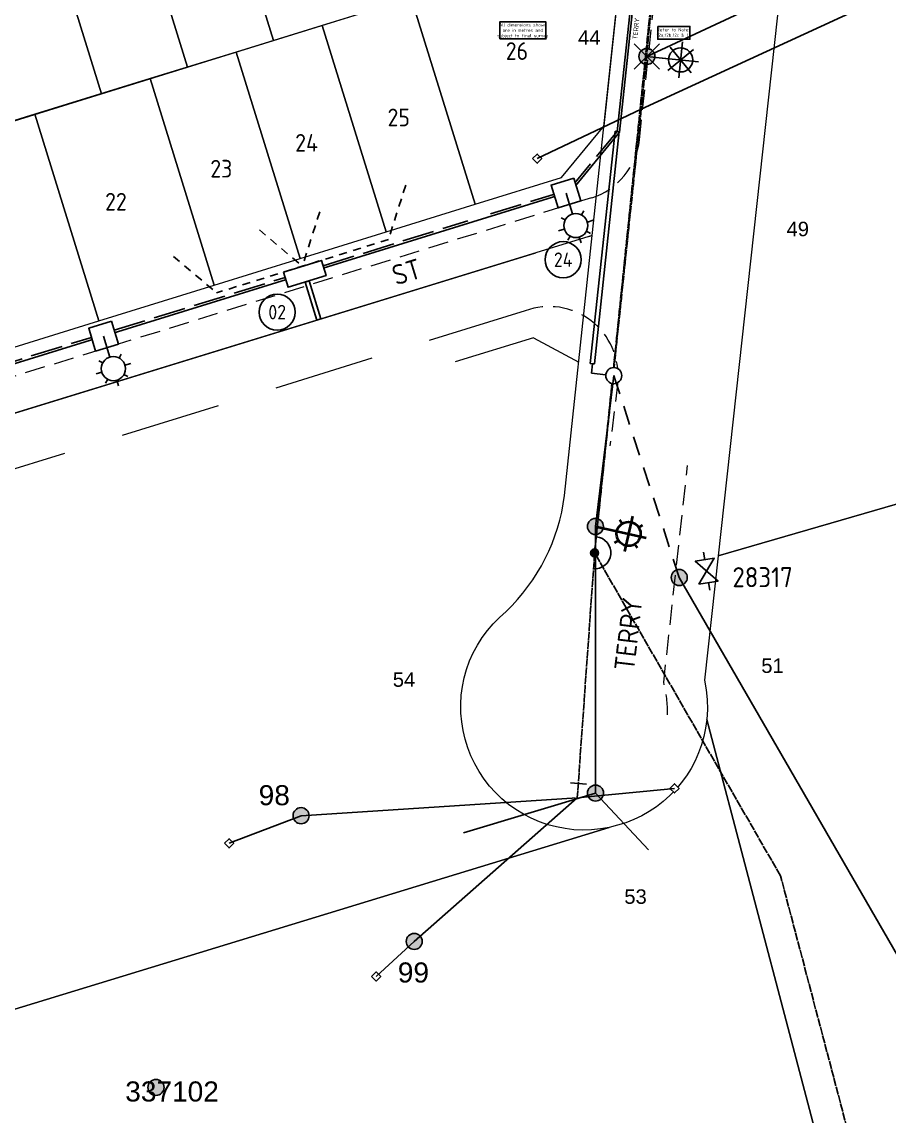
# Model space of a CAD drawing. Header units: metres. Extents: x 305887 to 307188, y 6269913 to 6270847.
# Drawn here: x 306482.4 to 306590.3, y 6270291.2 to 6270427.4 of the extents above; entities that cross this region are included whole.
import ezdxf
from ezdxf.enums import TextEntityAlignment as Align

# ---------------------------------------------------------------- set-up
doc = ezdxf.new("R2010")
doc.units = ezdxf.units.M
for name, pattern in [('Cable Exist OH', [1, 1, 0]), ('Dash', [5, 3, -2]), ('DASHED', [0.75, 0.5, -0.25]), ('IE Trench LV', [6.5, 5, -1.5]), ('IECLDOTA', [1.8, 1, -0.8]), ('IECLROU40', [4, 2.5, -1.5])]:
    doc.linetypes.add(name, pattern=pattern)
doc.layers.get('0').update_dxf_attribs({"color": 6})
for name, color, linetype, lineweight in [('Cadastre Developer_SP_NEW', 2, 'Continuous', 5), ('Cadastre Land Parcels_SP_EXT', 9, 'Continuous', 5), ('Cadastre Road Names_SP_HV_LV_SL_EXT', 9, 'Continuous', 5)]:
    doc.layers.add(name, color=color, linetype=linetype, lineweight=lineweight)
for name, color, linetype in [('Duct_SP_NEW', 2, 'Continuous'), ('EASEMENT', 2, 'Continuous'), ('Equip_HV_EXT', 7, 'Continuous'), ('Equip_SP_HV_EXT', 7, 'Continuous'), ('Equip_SP_SL_EXT', 7, 'Continuous'), ('Equip_SP_SL_NEW', 2, 'Continuous'), ('Mains_HV_EXT', 7, 'Continuous'), ('Mains_LV_EXT', 7, 'Continuous'), ('Mains_LV_NEW_T84', 2, 'Continuous'), ('Mains_SL_EXT', 7, 'Continuous'), ('Notes_SP_NEW', 2, 'Continuous'), ('OH_Details_SP_MISC', 7, 'Continuous'), ('Services_SP_EXT', 7, 'Continuous'), ('Services_SP_NEW_UG', 2, 'Continuous'), ('SupportsOH_SP_TR_HV_LV_SL_EXT', 7, 'Continuous'), ('SupportsOH_SP_TR_HV_LV_SL_NEW', 2, 'Continuous'), ('SupportsUG_SP_LV_EXT', 7, 'Continuous'), ('SupportsUG_SP_LV_NEW', 2, 'Continuous'), ('SupportsUG_SP_LV_SL_NEW', 2, 'Continuous'), ('Trench_SP_NEW', 2, 'Continuous'), ('UG_Details_SP_MISC', 7, 'Continuous')]:
    doc.layers.add(name, color=color, linetype=linetype)
doc.styles.add('iecARIAL', font='arial.ttf', dxfattribs={"height": 2})
doc.styles.add('iecISOCP', font='isocp.shx')
doc.styles.add('ieISOCP', font='isocp.shx')
doc.styles.add('POLE_LABEL', font='arial.ttf')
doc.styles.add('SL_LABEL', font='arial.ttf')
doc.styles.get("Standard").update_dxf_attribs({"font": 'arial.ttf'})
doc.linetypes.add('Cable E OH', pattern='A,9.4,["E",Standard,S=1.7,R=0,X=0,Y=-1],0', length=9.4)
doc.linetypes.add('Cable New UG', pattern='A,7,-0.25,["x",Standard,S=2,R=0,X=0.2,Y=-0.8],-2.1', length=9.35)
doc.linetypes.add('IE Trench HV', pattern='A,7,-0.2,["/",Standard,S=3,R=0,X=0.6,Y=-1.4],-2.5', length=9.7)

# ---------------------------------------------------------------- blocks, each defined once
blk = doc.blocks.new('SL_LANTERN_EXT')
at = {"lineweight": 40}
for p, q in [((-1.46, 5.68), (-1.06, 5.28)), ((0, 1.97), (0, 6.47)), ((1.46, 5.68), (1.06, 5.28)), ((-2.25, 4.22), (2.25, 4.22)), ((-1.46, 2.76), (-1.06, 3.16)), ((1.46, 2.76), (1.06, 3.16)), ((0, 0), (0, 2.72))]:
    blk.add_line(p, q, dxfattribs=at)
blk.add_circle((0, 4.22), 1.5, dxfattribs=at)
at = {"style": 'iecARIAL', "flags": 8}
blk.add_attdef('ASSET_NUM', (1.5, 1.5), '', height=2.5, dxfattribs=at)
for tag, p, height, flags in [('CONSTRUCTED_VOLTAGE', (0.98, -0.65), 0.2, 9), ('CONTROL_TYPE', (0.98, -0.85), 0.2, 9), ('LANTERN_PURPOSE', (0.98, -1.05), 0.2, 9), ('LANTERN_TYPE', (0.98, -1.25), 0.2, 9), ('NO_PHASES', (0.98, -1.45), 0.2, 9), ('LNUMBER', (2.18, -3.25), 2.5, 8), ('OPERATING_VOLTAGE', (0.98, -1.65), 0.2, 9), ('ORIENTATION', (0.98, -1.85), 0.2, 9), ('OWNED_BY', (0.98, -2.05), 0.2, 9), ('STATE', (0.98, -2.25), 0.2, 9), ('USAGE', (0.98, -2.45), 0.2, 9), ('CEXIST', (0.98, -2.65), 0.2, 9), ('CNEW', (0.98, -2.85), 0.2, 9), ('CNUMBER', (0.98, -3.05), 0.2, 9), ('CREMOVE', (0.98, -3.25), 0.2, 9), ('CREPLACE', (0.98, -3.45), 0.2, 9), ('LKINGHEIGHT', (0.98, -3.65), 0.2, 9), ('LBRACKET', (0.98, -3.85), 0.2, 9), ('LBRACKETVOCAB', (0.98, -4.05), 0.2, 9), ('LCATEGORY', (0.98, -4.25), 0.2, 9), ('LCHARGE1', (0.98, -4.45), 0.2, 9), ('LCHARGE1PERCENT', (0.98, -4.65), 0.2, 9), ('LCHARGE2', (0.98, -4.85), 0.2, 9), ('LCHARGE2PERCENT', (0.98, -5.05), 0.2, 9), ('LCHARGE3', (0.98, -5.25), 0.2, 9), ('LCHARGE3PERCENT', (0.98, -5.45), 0.2, 9), ('LEXIST', (0.98, -5.65), 0.2, 9), ('LLAMP', (0.98, -5.85), 0.2, 9), ('LLAMPVOCAB', (0.98, -6.05), 0.2, 9), ('LMAST', (0.98, -6.25), 0.2, 9), ('LMASTVOCAB', (0.98, -6.45), 0.2, 9), ('LNEW', (0.98, -6.65), 0.2, 9), ('LANTNUMBER', (0.98, -6.85), 0.2, 9), ('LOUTREACH', (0.98, -7.25), 0.2, 9), ('LOUTREACHVOCAB', (0.98, -7.45), 0.2, 9), ('LRATECODE', (0.98, -7.65), 0.2, 9), ('LREMOVE', (0.98, -7.85), 0.2, 9), ('LREPLACE', (0.98, -8.05), 0.2, 9), ('LTYPE', (0.98, -8.25), 0.2, 9), ('STREETNAME', (0.98, -9.25), 0.2, 9), ('SUBURB', (0.98, -9.45), 0.2, 1), ('LTYPEVOCAB', (0.98, -8.45), 0.2, 9), ('LEGEND', (0.98, -8.65), 0.2, 9), ('LOCATION', (0.98, -8.85), 0.2, 9), ('NOTES', (0.98, -9.05), 0.2, 9)]:
    blk.add_attdef(tag, p, '', height=height, dxfattribs=dict(flags=flags))
blk = doc.blocks.new('CCP_EXT')
at = {"flags": 9}
for tag, p in [('LEGEND', (0, -1.4)), ('STATE', (0, -1.8)), ('LIFE_SUPPORT', (0, -1.6)), ('NOTES', (0, -2))]:
    blk.add_attdef(tag, text='', height=0.2, dxfattribs=at).set_placement(p, align=Align.MIDDLE_LEFT)
blk.add_wipeout([(0, 0.57), (0.57, 0), (0, -0.57), (-0.57, 0)])
blk.add_lwpolyline([(-0.57, 0), (0, 0.57), (0.57, 0), (0, -0.57), (-0.57, 0)])
at = {"flags": 1}
blk.add_attdef('Z', (0, 0), '', height=0.2, dxfattribs=at)
at = {"flags": 9}
for tag, p in [('CCP_TYPE', (0, 0)), ('CONSTRUCTED_VOLTAGE', (0, -0.2)), ('OPERATING_VOLTAGE', (0, -0.6)), ('ORIENTATION', (0, -0.8)), ('OWNED_BY', (0, -1)), ('NO_PHASES', (0, -0.4)), ('USAGE', (0, -1.2))]:
    blk.add_attdef(tag, text='', height=0.2, dxfattribs=at).set_placement(p, align=Align.MIDDLE_LEFT)
blk = doc.blocks.new('POLE_EXT')
blk.add_hatch(color=256).paths.add_polyline_path([(-1, 0, 1), (1, 0, 1)])
blk.add_lwpolyline([(-1, 0, 1), (1, 0, 1)], format="xyb", close=True)
for tag, height, flags, p in [('pNumber', 2.5, 8, (-17.84, 2.07)), ('OWNED_BY', 0.2, 9, (1.35, -0.4)), ('SPECIAL_USE', 0.2, 9, (1.35, -0.8)), ('STATE', 0.2, 9, (1.35, -1)), ('cLV', 0.2, 9, (1.35, -1.4)), ('PARENT', 0.2, 9, (1.35, -0.6)), ('USAGE', 0.2, 9, (1.35, -1.2)), ('hDepth', 0.2, 9, (1.35, -1.6)), ('hDia', 0.2, 9, (1.35, -1.8)), ('cHV', 0.2, 9, (1.35, -2)), ('LBRACKET', 0.2, 9, (1.35, -2.2)), ('LExisting', 0.2, 9, (1.35, -2.4)), ('LANTNUMBER', 0.2, 9, (1.35, -2.6)), ('LOther', 0.2, 9, (1.35, -2.8)), ('cLinedev', 0.2, 9, (1.35, -3.4)), ('pExisting', 0.2, 9, (1.35, -3.8)), ('LRemove', 0.2, 9, (1.35, -3)), ('LEGEND', 0.2, 9, (1.35, -3.2)), ('LOCATION', 0.2, 9, (1.35, -3.6)), ('PFNUMBER', 0.2, 9, (1.35, -4)), ('pFooting', 0.2, 9, (1.35, -4.4)), ('pNew', 0.2, 9, (1.35, -4.6)), ('pRelocate', 0.2, 9, (1.35, -5)), ('pRemove', 0.2, 9, (1.35, -5.2)), ('pReplace', 0.2, 9, (1.35, -5.4)), ('NEWPFNUMBER', 0.2, 9, (1.35, -4.2)), ('pStay', 0.2, 9, (1.35, -5.6)), ('pType', 0.2, 9, (1.35, -5.8)), ('cspan', 0.2, 9, (1.35, -6)), ('STREETNAME', 0.2, 9, (1.35, -6.2)), ('SUBURB', 0.2, 9, (1.35, -6.4)), ('NOTES', 0.2, 9, (1.35, -6.6)), ('MAINTAINED_BY', 0.2, 9, (1.36, -6.81)), ('OPERATED_BY', 0.2, 9, (1.36, -7.01))]:
    blk.add_attdef(tag, text='', height=height, dxfattribs=dict(flags=flags)).set_placement(p, align=Align.MIDDLE_LEFT)
at = {"style": 'POLE_LABEL'}
for tag, height, flags, p in [('ASSET_NUM', 2.5, 8, (2, 2)), ('STRUCTURE_PLANT_NUMBER', 0.2, 9, (1.35, 0.03)), ('STREET_CODE', 0.2, 9, (1.35, -0.2))]:
    blk.add_attdef(tag, text='', height=height, dxfattribs=dict(at, flags=flags)).set_placement(p, align=Align.MIDDLE_LEFT)
at = {"flags": 1}
blk.add_attdef('Z', (1.35, -7.33), '', height=0.2, dxfattribs=at)
blk = doc.blocks.new('HV_DOF_CLOSED_EXT')
for p, q in [((0, 7.9), (0, 6.94)), ((0, 4.06), (0, 3.1))]:
    blk.add_line(p, q)
blk.add_lwpolyline([(-1.2, 4.06), (1.2, 4.06), (-1.2, 6.94), (1.2, 6.94)], close=True)
for tag, height, flags, p in [('ASSET_NUM', 2.5, 8, (2, 2)), ('STREET_CODE', 0.2, 9, (1.5, 0)), ('ACTUAL_STATUS', 0.2, 9, (1.5, -0.2)), ('CONSTRUCTED_VOLTAGE', 0.2, 9, (1.5, -0.4)), ('OPERATING_VOLTAGE', 0.2, 9, (1.5, -0.8)), ('ORIENTATION', 0.2, 9, (1.5, -1)), ('OWNED_BY', 0.2, 9, (1.5, -1.2)), ('OPERATED_BY', 0.2, 9, (1.5, -1.4)), ('NO_PHASES', 0.2, 9, (1.5, -0.6)), ('STATE', 0.2, 9, (1.5, -1.8)), ('SWITCH_TYPE', 0.2, 9, (1.5, -2)), ('STREETNAME', 0.2, 9, (1.5, -2.8)), ('MAINTAINED_BY', 0.2, 9, (1.5, -1.6)), ('USAGE', 0.2, 9, (1.5, -2.2)), ('LEGEND', 0.2, 9, (1.5, -2.4)), ('LOCATION', 0.2, 9, (1.5, -2.6)), ('SUBURB', 0.2, 9, (1.5, -3)), ('Z', 0.2, 1, (1.5, -3.6)), ('NOTES', 0.2, 9, (1.5, -3.2)), ('LABEL_ALIGNMENT', 0.2, 9, (1.5, -3.4))]:
    blk.add_attdef(tag, text='', height=height, dxfattribs=dict(flags=flags)).set_placement(p, align=Align.MIDDLE_LEFT)
blk = doc.blocks.new('End Shackle_EXT')
at = {"flags": 9}
for tag, p in [('STATE', (0, -1.2)), ('USAGE', (0, -1.4)), ('NOTES', (0, -1.6))]:
    blk.add_attdef(tag, text='', height=0.2, dxfattribs=at).set_placement(p, align=Align.MIDDLE_LEFT)
blk.add_wipeout([(0, 0.25), (1.81, 0.25), (1.82, -0.25), (0, -0.25)])
blk.add_line((1.81, -1), (1.81, 1))
at = {"flags": 1}
blk.add_attdef('Z', (0, 0), '', height=0.2, dxfattribs=at)
at = {"flags": 9}
for tag, p in [('CONNECTOR_TYPE', (0, 0)), ('CONSTRUCTED_VOLTAGE', (0, -0.2)), ('OPERATING_VOLTAGE', (0, -0.6)), ('ORIENTATION', (0, -0.8)), ('OWNED_BY', (0, -1)), ('NO_PHASES', (0, -0.4))]:
    blk.add_attdef(tag, text='', height=0.2, dxfattribs=at).set_placement(p, align=Align.MIDDLE_LEFT)
blk = doc.blocks.new('CONNECTOR_NODE_EXT')
h = blk.add_hatch(color=256)
edge = h.paths.add_edge_path()
edge.add_arc((0, 0), 0.5, 0, 360)
blk.add_circle((0, 0), 0.5)
at = {"flags": 1}
blk.add_attdef('Z', (0, 0), '', height=0.2, dxfattribs=at)
at = {"flags": 9}
for tag, p in [('CONNECTOR_TYPE', (0, 0)), ('CONSTRUCTED_VOLTAGE', (0, -0.2)), ('OPERATING_VOLTAGE', (0, -0.6)), ('ORIENTATION', (0, -0.8)), ('SUBTYPE', (0, -1)), ('NO_PHASES', (0, -0.4)), ('USAGE', (0, -1.2)), ('NOTES', (0, -1.4))]:
    blk.add_attdef(tag, text='', height=0.2, dxfattribs=at).set_placement(p, align=Align.MIDDLE_LEFT)
blk = doc.blocks.new('PILLAR_NEW')
for tag, height, flags, p in [('ASSET_NUM', 2.5, 8, (2, 4)), ('STREET_CODE', 0.2, 9, (1.5, 2))]:
    blk.add_attdef(tag, text='', height=height, dxfattribs=dict(flags=flags)).set_placement(p, align=Align.MIDDLE_LEFT)
blk.add_wipeout([(-2.47, 0.99), (2.47, 0.99), (2.47, -0.99), (-2.47, -0.99)])
at = {"lineweight": -3}
blk.add_lwpolyline([(-2.47, 0.99), (2.47, 0.99), (2.47, -0.99), (-2.47, -0.99)], close=True, dxfattribs=at)
for tag, flags, p in [('OWNED_BY', 9, (1.5, 1.8)), ('OPERATED_BY', 9, (1.5, 1.6)), ('MAINTAINED_BY', 9, (1.5, 1.4)), ('STATE', 9, (1.5, 1.2)), ('SUPPORT_TYPE', 9, (1.5, 1)), ('SUBURB', 9, (1.5, 0.2)), ('STREETNAME', 9, (1.5, 0)), ('USAGE', 9, (1.5, 0.8)), ('LEGEND', 9, (1.5, 0.6)), ('PARENT', 9, (1.5, 0.4)), ('Z', 1, (1.5, -0.6)), ('LOCATION', 9, (1.5, -0.2)), ('NOTES', 9, (1.5, -0.4))]:
    blk.add_attdef(tag, text='', height=0.2, dxfattribs=dict(flags=flags)).set_placement(p, align=Align.MIDDLE_LEFT)
blk = doc.blocks.new('COLUMN_NEW')
for tag, flags, p in [('Z', 1, (1.5, -2.8)), ('NOTES', 9, (1.5, -2.4)), ('LABEL_ALIGNMENT', 9, (1.5, -2.6))]:
    blk.add_attdef(tag, text='', height=0.2, dxfattribs=dict(flags=flags)).set_placement(p, align=Align.MIDDLE_LEFT)
blk.add_wipeout([(-1.485, -1.485), (1.485, -1.485), (1.485, 1.485), (-1.485, 1.485)])
at = {"lineweight": -3}
blk.add_lwpolyline([(-1.485, -1.485), (1.485, -1.485), (1.485, 1.485), (-1.485, 1.485)], close=True, dxfattribs=at)
for tag, height, flags, p in [('ASSET_NUM', 2.5, 8, (2, 2)), ('STREET_CODE', 0.2, 9, (1.5, 0)), ('OWNED_BY', 0.2, 9, (1.5, -0.4)), ('OPERATED_BY', 0.2, 9, (1.5, -0.6)), ('STATE', 0.2, 9, (1.5, -1)), ('COLUMN_TYPE', 0.2, 9, (1.5, -0.2)), ('USAGE', 0.2, 9, (1.5, -1.2)), ('MAINTAINED_BY', 0.2, 9, (1.5, -0.8)), ('LEGEND', 0.2, 9, (1.5, -1.4)), ('SUBURB', 0.2, 9, (1.5, -1.8)), ('STREETNAME', 0.2, 9, (1.5, -2)), ('PARENT', 0.2, 9, (1.5, -1.6)), ('LOCATION', 0.2, 9, (1.5, -2.2))]:
    blk.add_attdef(tag, text='', height=height, dxfattribs=dict(flags=flags)).set_placement(p, align=Align.MIDDLE_LEFT)
at = {"style": 'POLE_LABEL', "flags": 9}
blk.add_attdef('STRUCTURE_PLANT_NUMBER', text='', height=0.2, dxfattribs=at).set_placement((1.5, 0.242), align=Align.MIDDLE_LEFT)
blk = doc.blocks.new('*U21')
for p, q in [((-1.46, 5.68), (-1.06, 5.28)), ((0, 5.72), (0, 6.47)), ((1.46, 5.68), (1.06, 5.28)), ((-2.25, 4.22), (-1.5, 4.22)), ((1.5, 4.22), (2.25, 4.22)), ((-1.46, 2.76), (-1.06, 3.16)), ((1.46, 2.76), (1.06, 3.16)), ((0, 0), (0, 2.72)), ((0, 0), (0, 0))]:
    blk.add_line(p, q)
blk.add_circle((0, 4.22), 1.5)
at = {"style": 'SL_LABEL'}
for tag, height, flags, p in [('ASSET_NUM', 2.5, 8, (2, 2)), ('STREET_CODE', 0.2, 9, (0, -0.2))]:
    blk.add_attdef(tag, text='', height=height, dxfattribs=dict(at, flags=flags)).set_placement(p, align=Align.MIDDLE_LEFT)
for tag, p, flags in [('Z', (0, 0), 1), ('OPERATED_BY', (0, -9.61), 9)]:
    blk.add_attdef(tag, p, '', height=0.2, dxfattribs=dict(flags=flags))
for tag, height, flags, p in [('CONSTRUCTED_VOLTAGE', 0.2, 9, (0, -0.4)), ('CONTROL_TYPE', 0.2, 9, (0, -0.6)), ('OPERATING_VOLTAGE', 0.2, 9, (0, -1.4)), ('LANTERN_PURPOSE', 0.2, 9, (0, -0.8)), ('LANTERN_TYPE', 0.2, 9, (0, -1)), ('NO_PHASES', 0.2, 9, (0, -1.2)), ('ORIENTATION', 0.2, 9, (0, -1.6)), ('OWNED_BY', 0.2, 9, (0, -1.8)), ('STATE', 0.2, 9, (0, -2)), ('CEXIST', 0.2, 9, (0, -2.4)), ('CNEW', 0.2, 9, (0, -2.6)), ('CNUMBER', 0.2, 9, (0, -2.8)), ('USAGE', 0.2, 9, (0, -2.2)), ('LNUMBER', 2.5, 8, (1.2, -2.8)), ('CREMOVE', 0.2, 9, (0, -3)), ('CREPLACE', 0.2, 9, (0, -3.2)), ('LKINGHEIGHT', 0.2, 9, (0, -3.4)), ('LBRACKET', 0.2, 9, (0, -3.6)), ('LBRACKETVOCAB', 0.2, 9, (0, -3.8)), ('LCATEGORY', 0.2, 9, (0, -4)), ('LCHARGE1', 0.2, 9, (0, -4.2)), ('LCHARGE1PERCENT', 0.2, 9, (0, -4.4)), ('LCHARGE2', 0.2, 9, (0, -4.6)), ('LCHARGE2PERCENT', 0.2, 9, (0, -4.8)), ('LCHARGE3', 0.2, 9, (0, -5)), ('LCHARGE3PERCENT', 0.2, 9, (0, -5.2)), ('LEXIST', 0.2, 9, (0, -5.4)), ('LLAMP', 0.2, 9, (0, -5.6)), ('LLAMPVOCAB', 0.2, 9, (0, -5.8)), ('LMAST', 0.2, 9, (0, -6)), ('LMASTVOCAB', 0.2, 9, (0, -6.2)), ('LNEW', 0.2, 9, (0, -6.4)), ('LANTNUMBER', 0.2, 9, (0, -6.6)), ('LOUTREACH', 0.2, 9, (0, -7)), ('LOUTREACHVOCAB', 0.2, 9, (0, -7.2)), ('LRATECODE', 0.2, 9, (0, -7.4)), ('LREMOVE', 0.2, 9, (0, -7.6)), ('LREPLACE', 0.2, 9, (0, -7.8)), ('LTYPE', 0.2, 9, (0, -8)), ('LTYPEVOCAB', 0.2, 9, (0, -8.2)), ('SUBURB', 0.2, 9, (0, -8.6)), ('STREETNAME', 0.2, 9, (0, -8.8)), ('LEGEND', 0.2, 9, (0, -8.4)), ('LOCATION', 0.2, 9, (0, -9)), ('NOTES', 0.2, 9, (0, -9.2)), ('MAINTAINED_BY', 0.2, 9, (0, -9.86))]:
    blk.add_attdef(tag, text='', height=height, dxfattribs=dict(flags=flags)).set_placement(p, align=Align.MIDDLE_LEFT)
blk = doc.blocks.new('POLE_NEW')
for tag, height, flags, p in [('pNumber', 2.5, 8, (-17.84, 2.07)), ('OWNED_BY', 0.2, 9, (1.15, -0.4)), ('SPECIAL_USE', 0.2, 9, (1.15, -0.8)), ('STATE', 0.2, 9, (1.15, -1)), ('cLV', 0.2, 9, (1.15, -1.4)), ('PARENT', 0.2, 9, (1.15, -0.6)), ('USAGE', 0.2, 9, (1.15, -1.2)), ('hDepth', 0.2, 9, (1.15, -1.6)), ('hDia', 0.2, 9, (1.15, -1.8)), ('cHV', 0.2, 9, (1.15, -2)), ('LBRACKET', 0.2, 9, (1.15, -2.2)), ('LExisting', 0.2, 9, (1.15, -2.4)), ('LANTNUMBER', 0.2, 9, (1.15, -2.6)), ('LOther', 0.2, 9, (1.15, -2.8)), ('cLinedev', 0.2, 9, (1.15, -3.4)), ('pExisting', 0.2, 9, (1.15, -3.6)), ('LRemove', 0.2, 9, (1.15, -3)), ('LEGEND', 0.2, 9, (1.15, -3.2)), ('PFNUMBER', 0.2, 9, (1.15, -3.8)), ('NEWPFNUMBER', 0.2, 9, (1.15, -4)), ('pFooting', 0.2, 9, (1.15, -4.2)), ('pNew', 0.2, 9, (1.15, -4.4)), ('pRelocate', 0.2, 9, (1.15, -4.8)), ('pRemove', 0.2, 9, (1.15, -5)), ('pReplace', 0.2, 9, (1.15, -5.2)), ('pStay', 0.2, 9, (1.15, -5.4)), ('pType', 0.2, 9, (1.15, -5.6)), ('cspan', 0.2, 9, (1.15, -5.8)), ('SUBURB', 0.2, 9, (1.15, -6)), ('STREETNAME', 0.2, 9, (1.15, -6.2)), ('OPERATED_BY', 0.2, 9, (1.15, -6.89)), ('LOCATION', 0.2, 9, (1.15, -6.4)), ('NOTES', 0.2, 9, (1.15, -6.6)), ('MAINTAINED_BY', 0.2, 9, (1.15, -7.22))]:
    blk.add_attdef(tag, text='', height=height, dxfattribs=dict(flags=flags)).set_placement(p, align=Align.MIDDLE_LEFT)
at = {"style": 'POLE_LABEL'}
for tag, height, flags, p in [('ASSET_NUM', 2.5, 8, (2, 2)), ('STRUCTURE_PLANT_NUMBER', 0.2, 9, (1.15, 0.09)), ('STREET_CODE', 0.2, 9, (1.15, -0.2))]:
    blk.add_attdef(tag, text='', height=height, dxfattribs=dict(at, flags=flags)).set_placement(p, align=Align.MIDDLE_LEFT)
at = {"flags": 1}
blk.add_attdef('Z', (1.15, -7.59), '', height=0.2, dxfattribs=at)
blk.add_wipeout([(0.07, 1), (-0.06, 1), (-0.18, 0.98), (-0.3, 0.95), (-0.42, 0.91), (-0.53, 0.85), (-0.63, 0.77), (-0.73, 0.69), (-0.81, 0.59), (-0.87, 0.49), (-0.93, 0.37), (-0.97, 0.25), (-0.99, 0.13), (-1, 0.01), (-0.99, -0.12), (-0.97, -0.24), (-0.93, -0.36), (-0.88, -0.48), (-0.81, -0.58), (-0.73, -0.68), (-0.64, -0.77), (-0.54, -0.84), (-0.43, -0.9), (-0.31, -0.95), (-0.19, -0.98), (-0.07, -1), (0.06, -1), (0.18, -0.98), (0.3, -0.95), (0.42, -0.91), (0.53, -0.85), (0.63, -0.77), (0.73, -0.69), (0.81, -0.59), (0.87, -0.49), (0.93, -0.37), (0.97, -0.25), (0.99, -0.13), (1, -0.01), (0.99, 0.12), (0.97, 0.24), (0.93, 0.36), (0.88, 0.48), (0.81, 0.58), (0.73, 0.68), (0.64, 0.77), (0.54, 0.84), (0.43, 0.9), (0.31, 0.95), (0.19, 0.98)])
at = {"lineweight": -3}
blk.add_lwpolyline([(-1, 0, 1), (1, 0, 1)], format="xyb", close=True, dxfattribs=at)
blk = doc.blocks.new('DUCT_INDICATOR')
blk.add_circle((0, 0), 2.25)
blk.add_attdef('CODE', text='', height=1.8).set_placement((0, 0), align=Align.MIDDLE_CENTER)
at = {"flags": 1}
blk.add_attdef('Z', (0, 0), '', height=0.2, dxfattribs=at)
blk = doc.blocks.new('POLE_DEL')
h = blk.add_hatch(color=256)
edge = h.paths.add_edge_path()
edge.add_arc((0, 0), 1, 180, 360)
edge.add_arc((0, 0), 1, 0, 180)
for p, q in [((-1.58, 1.58), (1.58, -1.58)), ((-1.58, -1.58), (1.58, 1.58))]:
    blk.add_line(p, q)
blk.add_lwpolyline([(-1, 0, 1), (1, 0, 1)], format="xyb", close=True)
for tag, height, flags, p in [('pNumber', 2.5, 8, (0, 2.07)), ('OWNED_BY', 0.2, 9, (0, -0.4)), ('SPECIAL_USE', 0.2, 9, (0, -0.6)), ('STATE', 0.2, 9, (0, -0.8)), ('cLV', 0.2, 9, (0, -1.2)), ('USAGE', 0.2, 9, (0, -1)), ('hDepth', 0.2, 9, (0, -1.4)), ('cHV', 0.2, 9, (0, -1.8)), ('hDia', 0.2, 9, (0, -1.6)), ('LBRACKET', 0.2, 9, (0, -2)), ('LExisting', 0.2, 9, (0, -2.2)), ('LANTNUMBER', 0.2, 9, (0, -2.4)), ('LOther', 0.2, 9, (0, -2.6)), ('LRemove', 0.2, 9, (0, -2.8)), ('cLinedev', 0.2, 9, (0, -3.2)), ('LEGEND', 0.2, 9, (0, -3)), ('pExisting', 0.2, 9, (0, -3.4)), ('PFNUMBER', 0.2, 9, (0, -3.6)), ('NEWPFNUMBER', 0.2, 9, (0, -3.8)), ('pFooting', 0.2, 9, (0, -4)), ('pNew', 0.2, 9, (0, -4.2)), ('pRelocate', 0.2, 9, (0, -4.6)), ('pRemove', 0.2, 9, (0, -4.8)), ('pReplace', 0.2, 9, (0, -5)), ('pStay', 0.2, 9, (0, -5.2)), ('pType', 0.2, 9, (0, -5.4)), ('cspan', 0.2, 9, (0, -5.6)), ('SUBURB', 0.2, 9, (0, -5.8)), ('STREETNAME', 0.2, 9, (0, -6)), ('LOCATION', 0.2, 9, (0, -6.2)), ('NOTES', 0.2, 9, (0, -6.4))]:
    blk.add_attdef(tag, text='', height=height, dxfattribs=dict(flags=flags)).set_placement(p, align=Align.MIDDLE_LEFT)
at = {"flags": 1}
blk.add_attdef('Z', (0, 0), '', height=0.2, dxfattribs=at)
at = {"style": 'POLE_LABEL', "flags": 9}
blk.add_attdef('STREET_CODE', text='', height=0.2, dxfattribs=at).set_placement((0, -0.2), align=Align.MIDDLE_LEFT)
blk = doc.blocks.new('SL_LANTERN_DEL')
for p, q in [((1.46, 2.76), (-1.46, 5.68)), ((-1.46, 2.76), (1.46, 5.68)), ((0, 1.97), (0, 6.47)), ((-2.25, 4.22), (2.25, 4.22)), ((0, 0), (0, 2.72)), ((0, 0), (0, 0))]:
    blk.add_line(p, q)
blk.add_circle((0, 4.22), 1.5)
at = {"style": 'iecARIAL', "flags": 8}
blk.add_attdef('ASSET_NUM', (1.5, 1.5), '', height=2.5, dxfattribs=at)
for tag, p, height, flags in [('CONSTRUCTED_VOLTAGE', (0, -0.2), 0.2, 9), ('CONTROL_TYPE', (0, -0.4), 0.2, 9), ('OPERATING_VOLTAGE', (0, -1.2), 0.2, 9), ('ORIENTATION', (0, -1.4), 0.2, 9), ('LANTERN_PURPOSE', (0, -0.6), 0.2, 9), ('LANTERN_TYPE', (0, -0.8), 0.2, 9), ('NO_PHASES', (0, -1), 0.2, 9), ('LNUMBER', (1.2, -2.8), 2.5, 8), ('OWNED_BY', (0, -1.6), 0.2, 9), ('STATE', (0, -1.8), 0.2, 9), ('CEXIST', (0, -2.2), 0.2, 9), ('CNEW', (0, -2.4), 0.2, 9), ('CNUMBER', (0, -2.6), 0.2, 9), ('CREMOVE', (0, -2.8), 0.2, 9), ('USAGE', (0, -2), 0.2, 9), ('CREPLACE', (0, -3), 0.2, 9), ('LKINGHEIGHT', (0, -3.2), 0.2, 9), ('LBRACKET', (0, -3.4), 0.2, 9), ('LBRACKETVOCAB', (0, -3.6), 0.2, 9), ('LCATEGORY', (0, -3.8), 0.2, 9), ('LCHARGE1', (0, -4), 0.2, 9), ('LCHARGE1PERCENT', (0, -4.2), 0.2, 9), ('LCHARGE2', (0, -4.4), 0.2, 9), ('LCHARGE2PERCENT', (0, -4.6), 0.2, 9), ('LCHARGE3', (0, -4.8), 0.2, 9), ('LCHARGE3PERCENT', (0, -5), 0.2, 9), ('LEXIST', (0, -5.2), 0.2, 9), ('LLAMP', (0, -5.4), 0.2, 9), ('LLAMPVOCAB', (0, -5.6), 0.2, 9), ('LMAST', (0, -5.8), 0.2, 9), ('LMASTVOCAB', (0, -6), 0.2, 9), ('LNEW', (0, -6.2), 0.2, 9), ('LANTNUMBER', (0, -6.4), 0.2, 9), ('LOUTREACH', (0, -6.8), 0.2, 9), ('LOUTREACHVOCAB', (0, -7), 0.2, 9), ('LRATECODE', (0, -7.2), 0.2, 9), ('LREMOVE', (0, -7.4), 0.2, 9), ('LREPLACE', (0, -7.6), 0.2, 9), ('LTYPE', (0, -7.8), 0.2, 9), ('LTYPEVOCAB', (0, -8), 0.2, 9), ('LEGEND', (0, -8.2), 0.2, 9), ('STREETNAME', (0, -8.8), 0.2, 9), ('SUBURB', (0, -9), 0.2, 1), ('LOCATION', (0, -8.4), 0.2, 9), ('NOTES', (0, -8.6), 0.2, 9)]:
    blk.add_attdef(tag, p, '', height=height, dxfattribs=dict(flags=flags))

msp = doc.modelspace()

# ---------------------------------------------------------------- linework, layer by layer
at = {"layer": 'Cadastre Developer_SP_NEW', "color": 3, "flags": 128}
for points in [[(306524.37, 6270428.4), (306516.33, 6270454.38), (306505.63, 6270451.07), (306513.67, 6270425.09), (306524.37, 6270428.4)], [(306513.67, 6270425.09), (306505.63, 6270451.07), (306494.93, 6270447.76), (306502.97, 6270421.78), (306513.67, 6270425.09)], [(306502.97, 6270421.78), (306494.93, 6270447.76), (306484.23, 6270444.45), (306492.27, 6270418.46), (306502.97, 6270421.78)], [(306492.27, 6270418.46), (306484.23, 6270444.45), (306469.9, 6270440.02), (306477.94, 6270414.03), (306492.27, 6270418.46)], [(306538.77, 6270404.7), (306530.82, 6270430.39), (306519.74, 6270426.96), (306527.69, 6270401.27), (306538.77, 6270404.7)], [(306509.04, 6270423.65), (306516.99, 6270397.96), (306527.69, 6270401.27), (306519.74, 6270426.96), (306509.04, 6270423.65)], [(306506.29, 6270394.65), (306516.99, 6270397.96), (306509.04, 6270423.65), (306498.34, 6270420.34), (306506.29, 6270394.65)], [(306506.29, 6270394.65), (306498.34, 6270420.34), (306484.01, 6270415.91), (306491.96, 6270390.21), (306506.29, 6270394.65)], [(306477.63, 6270385.78), (306491.96, 6270390.21), (306484.01, 6270415.91), (306469.68, 6270411.47), (306477.63, 6270385.78)]]:
    msp.add_lwpolyline(points, dxfattribs=at)
at = {"layer": 'Cadastre Land Parcels_SP_EXT', "linetype": 'Continuous'}
for points in [[(306886.86, 6270453.22), (306864.89, 6270482.55), (306840.98, 6270514.4), (306577.47, 6270438.11), (306568.99, 6270360.97), (306886.86, 6270453.22)], [(306910.24, 6270422.09), (306886.86, 6270453.22), (306568.99, 6270360.97), (306567.29, 6270345.5), (306567.51, 6270344.29), (306567.64, 6270343.07), (306567.66, 6270341.83), (306567.58, 6270340.59), (306588.97, 6270259.28), (306626.07, 6270269.81), (306694.22, 6270289.14), (306763.06, 6270308.68), (306833.38, 6270328.63), (306954.61, 6270363), (306910.24, 6270422.09)]]:
    msp.add_lwpolyline(points, close=True, dxfattribs=at)
at = {"layer": 'Cadastre Land Parcels_SP_EXT', "color": 3, "linetype": 'Continuous'}
for points in [[(306552.87, 6270400.69), (306553.34, 6270400.83), (306561.45, 6270476.72), (306551.9, 6270473.78)], [(306366.1, 6270343.21), (306546.33, 6270398.67)]]:
    msp.add_lwpolyline(points, dxfattribs=at)
at = {"layer": 'Cadastre Land Parcels_SP_EXT', "linetype": 'Continuous'}
msp.add_lwpolyline([(306280.99, 6270243.25), (306555.44, 6270327.14), (306555.44, 6270327.14), (306554.36, 6270326.97), (306553.26, 6270326.86), (306552.15, 6270326.83), (306551.05, 6270326.88), (306549.96, 6270327.01), (306548.88, 6270327.22), (306547.81, 6270327.5), (306546.77, 6270327.87), (306545.75, 6270328.3), (306544.77, 6270328.81), (306543.83, 6270329.38), (306542.93, 6270330.02), (306542.08, 6270330.73), (306541.29, 6270331.49), (306540.55, 6270332.31), (306539.87, 6270333.18), (306539.26, 6270334.1), (306538.71, 6270335.06), (306538.24, 6270336.05), (306537.84, 6270337.08), (306537.51, 6270338.13), (306537.26, 6270339.21), (306537.09, 6270340.3), (306536.99, 6270341.39), (306536.98, 6270342.5), (306537.04, 6270343.6), (306537.19, 6270344.69), (306537.41, 6270345.77), (306537.71, 6270346.83), (306538.08, 6270347.87), (306538.53, 6270348.88), (306539.05, 6270349.85), (306539.64, 6270350.79), (306540.3, 6270351.67), (306541.01, 6270352.51), (306541.79, 6270353.29), (306542.62, 6270354.02, 0.170349), (306549.89, 6270368.45), (306549.89, 6270368.45), (306549.89, 6270368.45), (306549.89, 6270368.45), (306549.89, 6270368.45), (306549.89, 6270368.45), (306549.89, 6270368.45), (306549.89, 6270368.45), (306549.89, 6270368.45), (306549.89, 6270368.45), (306549.89, 6270368.45), (306549.89, 6270368.45), (306549.89, 6270368.45), (306549.89, 6270368.45), (306549.89, 6270368.45), (306549.89, 6270368.45), (306553.34, 6270400.83), (306241.87, 6270304.98)], format="xyb", dxfattribs=at)
msp.add_lwpolyline([(306588.97, 6270259.28), (306567.58, 6270340.59), (306567.44, 6270339.53), (306567.22, 6270338.48), (306566.92, 6270337.45), (306566.56, 6270336.43), (306566.12, 6270335.45), (306565.62, 6270334.5), (306565.05, 6270333.58), (306564.41, 6270332.71), (306563.72, 6270331.89), (306562.97, 6270331.12), (306562.17, 6270330.4), (306561.32, 6270329.74), (306560.42, 6270329.14), (306559.49, 6270328.6), (306558.52, 6270328.14), (306557.52, 6270327.74), (306556.49, 6270327.42), (306555.44, 6270327.14), (306280.99, 6270243.25)], dxfattribs=at)
at = {"layer": 'Duct_SP_NEW'}
for p, q in [((306556.18, 6270413.81), (306556.44, 6270413.78)), ((306556.7, 6270413.75), (306556.44, 6270413.78)), ((306519.57, 6270390.44), (306519.33, 6270390.36)), ((306519.08, 6270390.29), (306519.33, 6270390.36)), ((306553.09, 6270384.89), (306553.35, 6270384.86)), ((306553.61, 6270384.83), (306553.35, 6270384.86))]:
    msp.add_line(p, q, dxfattribs=at)
at = {"layer": 'EASEMENT', "color": 7, "linetype": 'Continuous'}
for points in [[(306541.82, 6270425.29), (306547.58, 6270425.29), (306547.58, 6270427.4), (306541.82, 6270427.4)], [(306561.49, 6270426.83), (306565.49, 6270426.83), (306565.49, 6270425.24), (306561.49, 6270425.24)]]:
    msp.add_lwpolyline(points, close=True, dxfattribs=at)
at = {"layer": 'Mains_HV_EXT', "linetype": 'Cable Exist OH'}
for points in [[(306563.93, 6270461.8), (306553.62, 6270361.32)], [(306693.15, 6270292.94), (306650.89, 6270281), (306591.78, 6270264.14), (306576.76, 6270321.12)]]:
    msp.add_lwpolyline(points, dxfattribs=at)
at = {"layer": 'Mains_LV_EXT', "linetype": 'Cable Exist OH'}
for points in [[(306563.93, 6270461.8), (306559.43, 6270416.55)], [(306559.43, 6270416.55), (306553.63, 6270361.34)]]:
    msp.add_lwpolyline(points, dxfattribs=at)
at = {"layer": 'Mains_LV_EXT', "linetype": 'Continuous'}
msp.add_lwpolyline([(306553.43, 6270359.35, 0.999989), (306553.84, 6270363.33)], format="xyb", dxfattribs=at)
at = {"layer": 'Mains_SL_EXT', "linetype": 'Cable Exist OH'}
for points in [[(306572.08, 6270556.54), (306563.93, 6270461.8), (306559.43, 6270416.55)], [(306559.43, 6270416.55), (306553.63, 6270361.34)]]:
    msp.add_lwpolyline(points, dxfattribs=at)
at = {"layer": 'OH_Details_SP_MISC', "color": 7, "linetype": 'Continuous'}
msp.add_line((306553.74, 6270331.43), (306560.34, 6270324.36), dxfattribs=at)
at = {"layer": 'OH_Details_SP_MISC', "color": 7, "linetype": 'Cable E OH', "ltscale": 0.5, "flags": 128}
msp.add_lwpolyline([(306560.13, 6270423.1), (306574.7, 6270429.89)], dxfattribs=at)
at = {"layer": 'Services_SP_EXT'}
msp.add_lwpolyline([(306559.43, 6270416.55), (306593.22, 6270432.13), (306620.49, 6270440.75), (306647.56, 6270448.34), (306669.69, 6270455.17), (306678.55, 6270457.95)], dxfattribs=at)
at = {"layer": 'Services_SP_NEW_UG', "color": 2, "linetype": 'IECLDOTA'}
for p, q in [((306530.13, 6270407.09), (306527.98, 6270400.31)), ((306501.23, 6270398.21), (306506.59, 6270393.69))]:
    msp.add_line(p, q, dxfattribs=at)
at = {"layer": 'Trench_SP_NEW', "linetype": 'IE Trench HV', "ltscale": 0.8}
msp.add_line((306553.35, 6270384.86), (306553.22, 6270383.67), dxfattribs=at)
at = {"layer": 'Trench_SP_NEW', "linetype": 'IE Trench HV', "ltscale": 0.8, "flags": 128}
msp.add_lwpolyline([(306556.44, 6270413.78), (306558.42, 6270432.32)], dxfattribs=at)
at = {"layer": 'Trench_SP_NEW', "linetype": 'IE Trench LV', "ltscale": 0.8, "flags": 128}
for points in [[(306519.85, 6270397.06), (306537.84, 6270402.63)], [(306493.87, 6270389.02), (306515.12, 6270395.6)], [(306443.81, 6270373.53), (306491.03, 6270388.14)]]:
    msp.add_lwpolyline(points, dxfattribs=at)
at = {"layer": 'UG_Details_SP_MISC', "color": 8, "linetype": 'DASHED', "lineweight": 0, "ltscale": 5}
for p, q in [((306559.2, 6270412.74), (306564.3, 6270460.48)), ((306553.26, 6270405.52), (306391.3, 6270355.4)), ((306556.51, 6270382.65), (306555.53, 6270374.65))]:
    msp.add_line(p, q, dxfattribs=at)
at = {"layer": 'UG_Details_SP_MISC', "color": 8, "linetype": 'IECLROU40', "lineweight": 0, "ltscale": 5}
for p, q in [((306545, 6270391.45), (306379.21, 6270340.14)), ((306546.03, 6270388.1), (306536.3, 6270385.09)), ((306546.03, 6270388.1), (306551.66, 6270385.04))]:
    msp.add_line(p, q, dxfattribs=at)
at = {"layer": 'UG_Details_SP_MISC', "color": 8, "linetype": 'DASHED', "lineweight": 0, "ltscale": 5, "flags": 128}
msp.add_lwpolyline([(306562.68, 6270341.19, 0.076961), (306562.22, 6270345.18), (306565.19, 6270372.18)], format="xyb", dxfattribs=at)
at = {"layer": 'UG_Details_SP_MISC', "color": 8, "linetype": 'DASHED', "lineweight": 0, "ltscale": 5}
for centre, radius, start, end in [((306550.75, 6270413.64), 8.5, 287.1954, 353.9023), ((306547.98, 6270383.41), 8.57, 354.8825, 110.3384)]:
    msp.add_arc(centre, radius, start, end, dxfattribs=at)

# ---------------------------------------------------------------- block references
at = {"layer": 'Equip_HV_EXT'}
msp.add_blockref('CONNECTOR_NODE_EXT', (306553.62, 6270361.32), dxfattribs=at)
at = {"layer": 'Equip_SP_HV_EXT'}
ref = msp.add_blockref('HV_DOF_CLOSED_EXT', (306568.45, 6270353.62), dxfattribs=dict(at, rotation=9.259017881607948))
ref.add_attrib('ASSET_NUM', '28317', dxfattribs={"layer": '0', "height": 2.5, "style": 'iecISOCP'}).set_placement((306578.28, 6270358.3), align=Align.MIDDLE_RIGHT)
at = {"layer": 'Equip_SP_SL_EXT', "linetype": 'Continuous', "rotation": 264.1556578562855}
msp.add_blockref('SL_LANTERN_DEL', (306560.13, 6270423.1), dxfattribs=at)
at = {"layer": 'Equip_SP_SL_EXT', "rotation": 257.3600562738319}
msp.add_blockref('SL_LANTERN_EXT', (306553.73, 6270364.61), dxfattribs=at)
at = {"layer": 'Notes_SP_NEW', "linetype": 'Continuous'}
ref = msp.add_blockref('DUCT_INDICATOR', (306549.72, 6270397.81), dxfattribs=at)
ref.add_attrib('CODE', '24', dxfattribs={"layer": '0', "height": 1.8, "style": 'iecISOCP'}).set_placement((306549.72, 6270397.81), align=Align.MIDDLE_CENTER)
ref = msp.add_blockref('DUCT_INDICATOR', (306514.14, 6270391.28), dxfattribs=at)
ref.add_attrib('CODE', '02', dxfattribs={"layer": '0', "height": 1.8, "style": 'iecISOCP'}).set_placement((306514.14, 6270391.28), align=Align.MIDDLE_CENTER)
at = {"layer": 'Services_SP_EXT'}
msp.add_blockref('CCP_EXT', (306546.49, 6270410.39), dxfattribs=at)
at = {"layer": 'SupportsOH_SP_TR_HV_LV_SL_EXT'}
for p in [(306553.73, 6270364.61), (306564.16, 6270358.26), (306553.74, 6270331.43)]:
    msp.add_blockref('POLE_EXT', p, dxfattribs=at)
ref = msp.add_blockref('POLE_EXT', (306517.11, 6270328.62), dxfattribs=at)
ref.add_attrib('ASSET_NUM', '98', dxfattribs={"height": 2.5, "style": 'POLE_LABEL'}).set_placement((306515.72, 6270329.17), align=Align.BOTTOM_RIGHT)
ref = msp.add_blockref('POLE_EXT', (306531.19, 6270312.97), dxfattribs=at)
ref.add_attrib('ASSET_NUM', '99', dxfattribs={"height": 2.5, "style": 'POLE_LABEL'}).set_placement((306533.03, 6270309.11), align=Align.MIDDLE_RIGHT)
ref = msp.add_blockref('POLE_EXT', (306499.06, 6270294.8), dxfattribs=at)
ref.add_attrib('ASSET_NUM', '337102', dxfattribs={"layer": '0', "height": 2.5, "style": 'POLE_LABEL'}).set_placement((306501.06, 6270295.55), align=Align.TOP_CENTER)
at = {"layer": 'SupportsUG_SP_LV_EXT'}
msp.add_blockref('POLE_DEL', (306560.13, 6270423.1), dxfattribs=at)

# ---------------------------------------------------------------- texts
at = {"layer": 'Cadastre Developer_SP_NEW', "color": 3, "linetype": 'Continuous', "style": 'iecISOCP'}
for s, p in [('26', (306542.57, 6270422.67)), ('25', (306527.87, 6270414.41)), ('24', (306516.38, 6270411.25)), ('23', (306505.82, 6270408.03)), ('22', (306492.73, 6270403.92))]:
    msp.add_text(s, height=2.2, dxfattribs=at).set_placement(p)
at = {"layer": 'Cadastre Land Parcels_SP_EXT'}
for s, p in [('44', (306551.56, 6270424.55)), ('49', (306577.5, 6270400.73)), ('51', (306574.36, 6270346.39)), ('54', (306528.52, 6270344.66)), ('53', (306557.32, 6270317.65))]:
    msp.add_text(s, height=1.8, dxfattribs=at).set_placement(p)
at = {"layer": 'Cadastre Road Names_SP_HV_LV_SL_EXT', "color": 7, "linetype": 'Continuous', "ltscale": 5, "char_height": 2.5, "attachment_point": 1, "style": 'iecISOCP'}
for s, insert, rotation in [('\\pi5.3766;{\\C2;ST}', (306523.04, 6270395.39), 17.0009), ('\\pi2.4261;{\\C2;TERRY}', (306555.77, 6270344.42), 83.2486)]:
    msp.add_mtext_dynamic_manual_height_columns(s, width=14.1022, gutter_width=4, heights=[0], dxfattribs=dict(at, insert=insert, rotation=rotation))
at = {"layer": 'EASEMENT', "color": 7, "linetype": 'Continuous', "char_height": 0.4, "attachment_point": 5}
for s, insert, width, style in [('All dimensions shown\\Pare in metres and\\Psubject to final survey ', (306544.7, 6270426.3), 7.2, 'ieISOCP'), ('Refer to Notes\\P12a,12b,12c & 13', (306563.48, 6270426.04), 12.048, 'iecISOCP')]:
    msp.add_mtext(s, dxfattribs=dict(at, insert=insert, width=width, style=style))
at = {"layer": 'EASEMENT', "color": 7, "linetype": 'Continuous', "insert": (306558.78, 6270426.56), "char_height": 0.6, "width": 12.048, "attachment_point": 5, "rotation": 83.9041, "style": 'iecISOCP'}
msp.add_mtext('{\\C1;TERRY}', dxfattribs=at)

# ---------------------------------------------------------------- next in the draw order: linework, layer by layer
at = {"layer": 'Cadastre Developer_SP_NEW', "color": 3, "flags": 128}
msp.add_lwpolyline([(306530.82, 6270430.39), (306538.77, 6270404.7), (306549.49, 6270408.02), (306554.8, 6270414.47), (306556.89, 6270433.98), (306545.77, 6270435.02), (306530.82, 6270430.39)], dxfattribs=at)
at = {"layer": 'Mains_LV_NEW_T84', "color": 2, "linetype": 'Cable New UG', "ltscale": 0.8, "flags": 128}
msp.add_lwpolyline([(306562.13, 6270464.21), (306554.58, 6270468.31), (306404.36, 6270421.83), (306397.33, 6270414.92), (306390.98, 6270395.71, 0.016841), (306381.72, 6270364.14), (306389.73, 6270356.48), (306550.66, 6270406.28), (306556.73, 6270413.66)], format="xyb", close=True, dxfattribs=at)
at = {"layer": 'Services_SP_EXT'}
msp.add_lwpolyline([(306546.49, 6270410.39), (306559.43, 6270416.55)], dxfattribs=at)
at = {"layer": 'Trench_SP_NEW', "linetype": 'IE Trench LV', "ltscale": 0.8, "flags": 128}
msp.add_lwpolyline([(306540.68, 6270403.51), (306550.48, 6270406.54), (306556.44, 6270413.78)], dxfattribs=at)

# ---------------------------------------------------------------- next in the draw order: block references
at = {"layer": 'Services_SP_EXT'}
for p in [(306563.57, 6270332.02), (306508.16, 6270325.18), (306526.45, 6270308.6)]:
    msp.add_blockref('CCP_EXT', p, dxfattribs=at)

# ---------------------------------------------------------------- next in the draw order: linework, layer by layer
at = {"layer": 'Mains_HV_EXT', "linetype": 'Cable Exist OH'}
msp.add_lwpolyline([(306576.76, 6270321.12), (306553.62, 6270361.32)], dxfattribs=at)
at = {"layer": 'OH_Details_SP_MISC', "color": 7, "linetype": 'Continuous', "flags": 128}
msp.add_lwpolyline([(306564.16, 6270358.26), (306601.79, 6270293.07)], dxfattribs=at)
at = {"layer": 'Services_SP_EXT'}
for points in [[(306563.57, 6270332.02), (306551.47, 6270330.83)], [(306551.47, 6270330.83), (306517.11, 6270328.62), (306508.16, 6270325.18)], [(306526.45, 6270308.6), (306531.19, 6270312.97), (306551.47, 6270330.83)]]:
    msp.add_lwpolyline(points, dxfattribs=at)

# ---------------------------------------------------------------- next in the draw order: block references
at = {"layer": 'SupportsOH_SP_TR_HV_LV_SL_NEW'}
msp.add_blockref('POLE_NEW', (306556.01, 6270383.38), dxfattribs=at)
at = {"layer": 'SupportsUG_SP_LV_NEW', "rotation": 17.01056735770861}
msp.add_blockref('PILLAR_NEW', (306517.57, 6270396.05), dxfattribs=at)
at = {"layer": 'SupportsUG_SP_LV_SL_NEW'}
for p, rotation in [((306550.07, 6270406.1), 197.0368517357793), ((306492.54, 6270388.29), 196.8027332953705)]:
    msp.add_blockref('COLUMN_NEW', p, dxfattribs=dict(at, rotation=rotation))

# ---------------------------------------------------------------- next in the draw order: linework, layer by layer
at = {"layer": 'Duct_SP_NEW'}
for p, q in [((306556.18, 6270413.81), (306553.09, 6270384.89)), ((306556.7, 6270413.75), (306553.61, 6270384.83)), ((306517.61, 6270395.02), (306517.86, 6270395.1)), ((306517.61, 6270395.02), (306519.08, 6270390.29)), ((306518.11, 6270395.18), (306517.86, 6270395.1)), ((306518.11, 6270395.18), (306519.57, 6270390.44))]:
    msp.add_line(p, q, dxfattribs=at)
at = {"layer": 'OH_Details_SP_MISC', "color": 7, "linetype": 'Continuous', "flags": 128}
msp.add_lwpolyline([(306556.01, 6270383.38), (306553.73, 6270364.61), (306553.74, 6270331.43)], dxfattribs=at)
at = {"layer": 'OH_Details_SP_MISC', "color": 2, "linetype": 'Dash', "ltscale": 0.8, "flags": 128}
msp.add_lwpolyline([(306556.01, 6270383.38), (306564.16, 6270358.26)], dxfattribs=at)
at = {"layer": 'Services_SP_NEW_UG', "color": 2, "linetype": 'IECLDOTA'}
for p, q in [((306519.43, 6270403.77), (306517.28, 6270396.99)), ((306511.93, 6270401.52), (306517.28, 6270396.99)), ((306527.98, 6270400.31), (306506.59, 6270393.69))]:
    msp.add_line(p, q, dxfattribs=at)
at = {"layer": 'Trench_SP_NEW', "linetype": 'IE Trench HV', "ltscale": 0.8}
msp.add_line((306553.22, 6270383.67), (306555.02, 6270383.48), dxfattribs=at)

# ---------------------------------------------------------------- next in the draw order: block references
at = {"layer": 'Equip_SP_SL_NEW', "linetype": 'Continuous', "rotation": 196.817362150741}
for p in [(306550.07, 6270406.1), (306492.54, 6270388.29)]:
    msp.add_blockref('*U21', p, dxfattribs=at)
at = {"layer": 'Mains_LV_EXT', "rotation": 84.88820370716296}
msp.add_blockref('End Shackle_EXT', (306551.47, 6270330.83), dxfattribs=at)

# ---------------------------------------------------------------- next in the draw order: block references
at = {"layer": 'Mains_SL_EXT', "rotation": 84.88820370716296}
msp.add_blockref('End Shackle_EXT', (306551.47, 6270330.83), dxfattribs=at)

# ---------------------------------------------------------------- next in the draw order: linework, layer by layer
at = {"layer": 'Mains_LV_EXT', "linetype": 'Cable Exist OH'}
msp.add_lwpolyline([(306553.63, 6270361.34), (306551.47, 6270330.83)], dxfattribs=at)
at = {"layer": 'Mains_SL_EXT', "linetype": 'Cable Exist OH'}
msp.add_lwpolyline([(306553.63, 6270361.34), (306551.47, 6270330.83)], dxfattribs=at)
at = {"layer": 'OH_Details_SP_MISC', "color": 7, "linetype": 'Continuous'}
msp.add_line((306553.74, 6270331.43), (306537.31, 6270326.47), dxfattribs=at)

doc.saveas('drawing.dxf')
